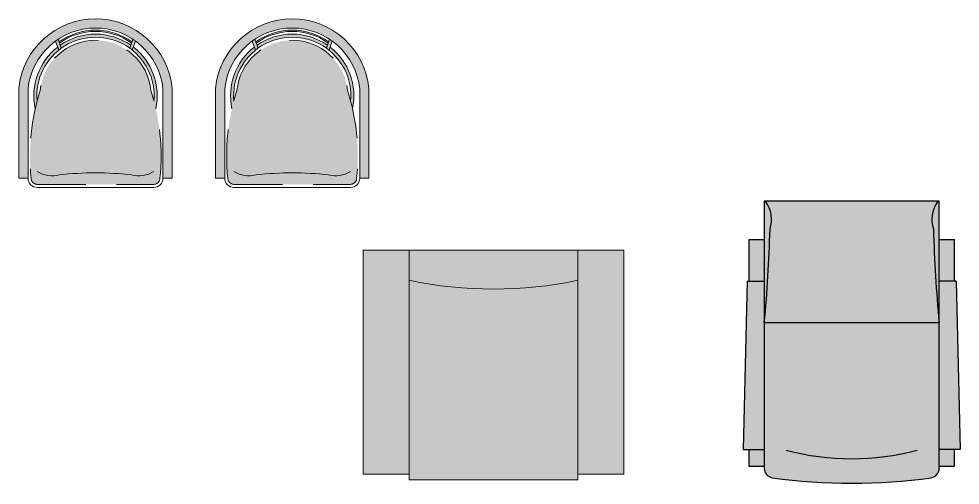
# Model space of a CAD drawing. Header units: metres. Extents: x 288.7 to 299.7, y 162.6 to 172.2.
# Drawn here: x 288.873 to 291.942, y 170.333 to 171.855 of the extents above; entities that cross this region are included whole.
import ezdxf

# ---------------------------------------------------------------- set-up
doc = ezdxf.new("R2010")
doc.units = ezdxf.units.M
doc.linetypes.add('HIDDEN2', pattern=[4.762499999999999, 3.175, -1.5875])
for name, color, linetype, lineweight in [('estofado', 7, 'Continuous', 25), ('mesa', 7, 'Continuous', 9), ('moveis', 254, 'Continuous', 5), ('parede', 7, 'Continuous', 30)]:
    doc.layers.add(name, color=color, linetype=linetype, lineweight=lineweight)

# ---------------------------------------------------------------- blocks, each defined once
blk = doc.blocks.new('Polt. Palla - Marrom')
at = {"layer": 'parede', "ltscale": 0.8}
h = blk.add_hatch(color=0, dxfattribs=at)
h.set_gradient(color1=(96, 64, 57), color2=(150, 101, 90), one_color=1, tint=0.4699999988079071, name='CYLINDER')
h.paths.add_polyline_path([(-0.4250000000000682, -0.731346027411064), (-0.2750000000000909, -0.7313460274111775), (-0.275000000000091, 0), (-0.4249999999999545, 0)])
h = blk.add_hatch(color=0, dxfattribs=at)
h.set_gradient(color1=(96, 64, 57), color2=(150, 101, 90), one_color=1, tint=0.4699999988079071, name='CURVED')
h.paths.add_polyline_path([(0.275000000000076, -0.09860653537484909), (0.2750000000000909, 0), (-0.2750000000000909, 0), (-0.2750000000000909, -0.09860653537484598, 0.1045604625225229)])
h = blk.add_hatch(color=0, dxfattribs=at)
h.set_gradient(color1=(96, 64, 57), color2=(150, 101, 90), one_color=1, tint=0.4699999988079071, name='CYLINDER')
h.paths.add_polyline_path([(0.4249999999999545, 0), (0.2750000000000909, 0), (0.2749999999999801, -0.7313460274111776), (0.4249999999999545, -0.7313460274110638)])
h = blk.add_hatch(color=0, dxfattribs=at)
h.set_gradient(color1=(96, 64, 57), color2=(150, 101, 90), one_color=1, tint=0.4699999988079071, name='INVCURVED')
h.paths.add_polyline_path([(0.275000000000076, -0.09860653537484909, -0.1045604625225229), (-0.2750000000000909, -0.09860653537484576), (-0.2750000000000909, -0.75), (0.2749999999999773, -0.75)])
at = {"layer": 'mesa', "lineweight": 18}
for p, q in [((-0.4249999999999545, 0), (0.4249999999999545, 0)), ((-0.4250000000000682, -0.7313460274110639), (-0.4249999999999545, 0)), ((-0.2750000000000909, -0.75), (-0.2750000000000909, 0)), ((0.2750000000000909, 0), (0.2749999999999773, -0.75)), ((0.4249999999999545, 0), (0.4249999999999545, -0.7313460274110639)), ((-0.2750000000000909, -0.7313460274111776), (-0.4250000000000682, -0.7313460274110639)), ((0.4249999999999545, -0.7313460274110639), (0.2749999999999773, -0.7313460274111776)), ((0.2749999999999773, -0.75), (-0.2750000000000909, -0.75))]:
    blk.add_line(p, q, dxfattribs=at)
blk.add_arc((0, 1.202045013974839), 1.329405676543389, 258.0616344137441, 281.9383655862559, dxfattribs=at)
blk = doc.blocks.new('Banqueta Stool 117')
at = {"layer": 'moveis', "lineweight": 9, "ltscale": 0.05}
h = blk.add_hatch(color=253, dxfattribs=at)
h.dxf.hatch_style = 1
h.set_gradient(color1=(155, 164, 166), one_color=1, tint=1)
h.paths.add_polyline_path([(-0.02992153173147472, 0.2499999999999432), (-0.3227272727273203, 0.2499999999999432, 0.9090909090907818), (-0.3227272727273203, -0.2500000000000568), (-0.02992153173147472, -0.2500000000000568), (-0.02992153173147472, -0.2199999999999704), (-0.3212531723638676, -0.2200000000000841, -0.9033946710733031), (-0.3212531723638676, 0.2199999999999704), (-0.02992153173147472, 0.2199999999999704)])
h = blk.add_hatch(color=253, dxfattribs=at)
h.dxf.hatch_style = 1
h.set_gradient(color1=(155, 164, 166), one_color=1, tint=1)
h.paths.add_polyline_path([(-0.2817259404118886, 0.1903665119750713, -0.00933021449679749), (-0.2563404307848032, 0.1965899635386563, 0.2885028939691132), (-0.4577209503880795, 0.1233701364097897), (-0.4477357935744521, 0.1198757286171599, -0.2507292629425845)])
h.paths.add_polyline_path([(-0.4541017678127446, 0.1115088877544963), (-0.4639197771152794, 0.1149448005654108, 0.3138917350521678), (-0.4639197771152794, -0.1149448005654676), (-0.454101767812972, -0.1115088877546668, -0.3219315779212076)])
h.paths.add_polyline_path([(-0.4477357935746795, -0.1198757286172736), (-0.4577209503881932, -0.1233701364099034, 0.2885028939698566), (-0.2563404307843484, -0.1965899635387132, -0.00933021449664085), (-0.2817259404112065, -0.1903665119752418, -0.2507292629439394)])
h = blk.add_hatch(color=253, dxfattribs=at)
h.dxf.hatch_style = 1
h.set_gradient(color1=(228, 124, 68), color2=(242, 189, 161), one_color=1, tint=0.7900000214576721)
h.paths.add_polyline_path([(-0.009999999999990905, -0.1899999999998272, -0.414213562409723), (-0.03000000000224645, -0.2100000000000364, -0.1037651454360281), (-0.3160756890169978, -0.1803167420815157, -0.9090909090892741), (-0.3160756890173388, 0.1803167420813452, -0.1037651454377631), (-0.02999999999997272, 0.2099999999999227, -0.4142135623722626), (-0.009999999999990905, 0.1899999999999977)])
h = blk.add_hatch(color=253, dxfattribs=at)
h.dxf.hatch_style = 1
h.set_gradient(color1=(155, 164, 166), one_color=1, tint=1)
h.paths.add_polyline_path([(-0.4477357935744521, 0.1198757286171031), (-0.4775319533548554, 0.130303199599382, 0.01173189716669346), (-0.4834475665920763, 0.1217787502963574), (-0.4541017678128583, 0.1115088877545531, -0.01375365858497771)])
h.paths.add_polyline_path([(-0.454101767812972, -0.1115088877546668), (-0.4834475665920763, -0.1217787502964711, 0.01173189716669346), (-0.4775319533548554, -0.1303031995994957), (-0.4477357935745658, -0.1198757286172736, -0.01375365858503691)])
h = blk.add_hatch(color=253, dxfattribs=at)
h.dxf.hatch_style = 1
h.set_gradient(color1=(155, 164, 166), one_color=1, tint=1)
h.paths.add_polyline_path([(-0.4708996160014749, 0.1173874665996095), (-0.4746398245432601, 0.1186963908476741, 0.3265235487634807), (-0.4746398245432601, -0.1186963908477878), (-0.4708996160014749, -0.1173874665996664, -0.3220821957036268)])
at = {"layer": 'moveis', "color": 253, "linetype": 'HIDDEN2', "lineweight": 5, "ltscale": 0.05}
blk.add_line((-0.009999999999990905, -0.1900000000000546), (-0.009999999999990905, 0.1899999999999977), dxfattribs=at)
at = {"layer": 'moveis', "color": 253, "lineweight": 9, "ltscale": 0.05}
for p, q in [((-0.4477357935745658, 0.1198757286171599), (-0.4775319533548554, 0.130303199599382)), ((-0.454101767812972, 0.1115088877545531), (-0.4834475665920763, 0.1217787502963574)), ((-0.454101767812972, -0.1115088877546668), (-0.4834475665920763, -0.1217787502964711)), ((-0.4477357935745658, -0.1198757286172736), (-0.4775319533548554, -0.1303031995994957))]:
    blk.add_line(p, q, dxfattribs=at)
for points in [[(-0.02992153173147472, 0.2499999999999432), (-0.3227272727273203, 0.2499999999999432)], [(-0.02992153173147472, 0.2199999999999704), (-0.02992153173147472, 0.2499999999999432), (-0.02992153173147472, 0.2499999999999432)], [(-0.02992153173147472, -0.2500000000000568), (-0.02992153173147472, -0.2500000000000568), (-0.02992153173147472, -0.2200000000000841)], [(-0.3227272727273203, -0.2500000000000568), (-0.02992153173147472, -0.2500000000000568)]]:
    blk.add_lwpolyline(points, dxfattribs=at)
blk.add_lwpolyline([(-0.3212531723638676, -0.2200000000000841), (-0.02999999999997272, -0.2200000000000273, 0.414213562373095), (0, -0.1900000000000546), (0, 0.1899999999999977, 0.414213562373095), (-0.02999999999997272, 0.2199999999999704), (-0.3212531723638676, 0.2199999999999704)], format="xyb", dxfattribs=at)
for centre, radius, start, end in [((-0.2988636363636488, -5.684341886080801e-14), 0.251136363636367, 95.45262198781768, 264.5473780121823), ((-0.2988636363636488, -5.684341886080801e-14), 0.221136363636367, 95.81101993290838, 264.1889800670916), ((-0.2988636363636488, -5.684341886080801e-14), 0.191136363636367, 84.85582927536218, 275.1441707247425), ((-0.2988636363636488, -5.684341886080801e-14), 0.201136363636367, 77.79472353729047, 142.1667387405273), ((-0.1258891139367506, 0.1412801620808182), 0.08824748849696344, 344.3954494238837, 33.39900974694104), ((-0.3122606276718898, -5.684341886080801e-14), 0.201136363636367, 143.8338406697335, 216.1661593302665), ((-0.3075716653555673, -5.684341886080801e-14), 0.201136363636367, 144.294349024807, 215.705650975193), ((-0.2988636363636488, -5.684341886080801e-14), 0.201136363636367, 145.1467159703288, 214.8532840296531), ((0.987282835791234, -5.684341886080801e-14), 1.034874083159578, 173.4782206455297, 186.5217793544606), ((-0.1258891139367506, -0.1412801620808182), 0.08824748849696344, 326.600990253059, 15.60455057611635), ((-0.2988636363636488, -5.684341886080801e-14), 0.201136363636367, 217.8332612594401, 282.2052764628091)]:
    blk.add_arc(centre, radius, start, end, dxfattribs=at)
at = {"layer": 'moveis', "color": 253, "linetype": 'HIDDEN2', "lineweight": 5, "ltscale": 0.05}
for centre, radius, start, end in [((-0.1022923835458869, -0.4866588521649078), 0.7003997037537699, 84.0756135439708, 107.7720278938573), ((-0.02999999999997272, 0.1899999999999409), 0.01999999999998181, 1.628443996909321e-10, 90), ((-0.2988636363636488, -5.684341886080801e-14), 0.181136363636367, 95.45262198781768, 264.5473780121823), ((-0.1022923835457732, 0.4866588521701374), 0.7003997037588608, 252.2279721062663, 275.9243864559767), ((-0.02999999999997272, -0.1900000000000546), 0.01999999999998181, 270, 0)]:
    blk.add_arc(centre, radius, start, end, dxfattribs=at)
blk = doc.blocks.new('Banqueta Stool 117 br')
at = {"layer": 'estofado', "lineweight": 5, "ltscale": 0.05}
h = blk.add_hatch(color=256, dxfattribs=at)
h.dxf.hatch_style = 1
h.set_gradient(color1=(179, 182, 183), one_color=1, tint=1, name='CYLINDER')
h.paths.add_polyline_path([(-0.25, 0.01046664505543049), (-0.25, -0.2823390959404151), (-0.2200000000000273, -0.2823390959404151), (-0.2200000000000273, 0.008992544691977855, -0.9033946710732823), (0.2200000000000273, 0.008992544691977855), (0.2200000000000273, -0.2823390959404151), (0.25, -0.2823390959404151), (0.25, 0.01046664505543049, 0.9090909090908323)])
h = blk.add_hatch(color=256, dxfattribs=at)
h.dxf.hatch_style = 1
h.set_gradient(color1=(200, 202, 203), one_color=1, tint=1, name='CURVED')
h.paths.add_polyline_path([(0.1803167420814589, 0.003815061344994319, 0.9090909090908316), (-0.1803167420814589, 0.003815061344994319, 0.1037651454375956), (-0.2100000000001501, -0.2822606276719171, 0.4142135623755923), (-0.1900000000000546, -0.3022606276718989), (0.1899999999999409, -0.3022606276718989, 0.4142135623730951), (0.2099999999999227, -0.2822606276719171, 0.103765145436819)])
at = {"layer": 'moveis', "lineweight": 9, "ltscale": 0.05}
h = blk.add_hatch(color=253, dxfattribs=at)
h.dxf.hatch_style = 1
h.set_gradient(color1=(155, 164, 166), one_color=1, tint=1)
edge = h.paths.add_edge_path()
edge.add_ellipse((0.4866588521647373, -0.2099682441257755), major_axis=(-0.4952573800350613, 0.4952573800350614), ratio=0.9999999998913935, start_angle=30.15604631328135, end_angle=32.29431191789208)
edge.add_ellipse((-1.13686837721616e-13, -0.01339699130824101), major_axis=(-0.1422248866704315, 0.1422248866704315), ratio=0.9999999999991439, start_angle=-7.166738740547203, end_angle=57.20527646267237, ccw=False)
edge.add_line((-0.1233701364099034, 0.1454603227161897), (-0.1198757286172167, 0.1354751659025624))
edge.add_ellipse((0, -0.01339699130829786), major_axis=(0.1351538188586372, 0.1351538188586371), ratio=0.9999999999996666, start_angle=83.84192056585735, end_angle=140.1441707245095)
edge = h.paths.add_edge_path()
edge.add_line((-0.1115088877545531, 0.1418411401408548), (-0.1149448005654676, 0.1516591494433897))
edge.add_ellipse((-1.13686837721616e-13, -0.01339699130824101), major_axis=(0.1422248866704639, 0.1422248866704639), ratio=0.9999999999996556, start_angle=370.1467159703346, end_angle=439.8532840296457, ccw=False)
edge.add_line((0.1149448005653539, 0.1516591494433897), (0.1115088877545531, 0.1418411401410822))
edge.add_ellipse((1.13686837721616e-13, -0.01339699130829786), major_axis=(0.1351538188585903, 0.1351538188585903), ratio=0.9999999999997127, start_angle=9.309987061814011, end_angle=80.69001293828637)
edge = h.paths.add_edge_path()
edge.add_line((0.1198757286172167, 0.1354751659027897), (0.1233701364097897, 0.1454603227163034))
edge.add_ellipse((0, -0.01339699130818417), major_axis=(0.1422248866704542, 0.1422248866704542), ratio=0.9999999999999445, start_angle=302.79472353720604, end_angle=367.16673874055147, ccw=False)
edge.add_ellipse((-0.4866588521701942, -0.2099682441261166), major_axis=(0.49525738006706, 0.4952573800670599), ratio=0.9999999999899647, start_angle=327.7056880845534, end_angle=329.8439536890305)
edge.add_ellipse((0, -0.01339699130812733), major_axis=(-0.1351538188588695, 0.1351538188588695), ratio=0.9999999999980207, start_angle=219.8558292752823, end_angle=276.1580794341432)
h = blk.add_hatch(color=253, dxfattribs=at)
h.dxf.hatch_style = 1
h.set_gradient(color1=(155, 164, 166), one_color=1, tint=1)
edge = h.paths.add_edge_path()
edge.add_line((-0.1173874665996664, 0.1586389883295851), (-0.118696390847731, 0.1623791968713704))
edge.add_ellipse((0, 0), major_axis=(-0.1422248866704852, 0.1422248866704852), ratio=1, start_angle=278.8338406642023, end_angle=351.1661593357977, ccw=False)
edge.add_line((0.118696390847731, 0.1623791968713704), (0.1173874665995527, 0.1586389883295851))
edge.add_ellipse((-1.13686837721616e-13, -0.004688962316265588), major_axis=(0.1422248866704749, 0.1422248866704749), ratio=0.999999999999652, start_angle=9.294349019407639, end_angle=80.70565098057243)
h = blk.add_hatch(color=253, dxfattribs=at)
h.dxf.hatch_style = 1
h.set_gradient(color1=(155, 164, 166), one_color=1, tint=1)
edge = h.paths.add_edge_path()
edge.add_line((-0.1198757286172167, 0.1354751659025624), (-0.1303031995994388, 0.1652713256829657))
edge.add_ellipse((2.273736754432321e-13, -0.01339699130801364), major_axis=(-0.1563670222928878, 0.1563670222928878), ratio=0.9999999997663408, start_angle=348.4147247306586, end_angle=351.10335415709636, ccw=False)
edge.add_line((-0.1217787502964711, 0.1711869389201865), (-0.1115088877546668, 0.1418411401409685))
edge.add_ellipse((6.821210263296962e-13, -0.01339699130772942), major_axis=(0.1351538188900613, 0.1351538188900613), ratio=0.9999999997712136, start_angle=80.69001294062204, end_angle=83.84192056751952)
edge = h.paths.add_edge_path()
edge.add_line((0.1115088877545531, 0.1418411401410822), (0.1217787502963574, 0.1711869389201865))
edge.add_ellipse((-3.410605131648481e-13, -0.01339699130801364), major_axis=(-0.1563670222978588, 0.1563670222978588), ratio=0.9999999999780413, start_angle=278.89664584064207, end_angle=281.58527526646003, ccw=False)
edge.add_line((0.1303031995994388, 0.1652713256829657), (0.1198757286172167, 0.1354751659026761))
edge.add_ellipse((-3.410605131648481e-13, -0.01339699130801364), major_axis=(-0.1351538188596094, 0.1351538188596094), ratio=0.9999999999934295, start_angle=-83.84192056600718, end_angle=-80.69001293840914)
at = {"layer": 'moveis', "color": 253, "lineweight": 9, "ltscale": 0.05}
for p, q in [((-0.1198757286172167, 0.1354751659026761), (-0.1303031995994388, 0.1652713256829657)), ((-0.1115088877546668, 0.1418411401410822), (-0.1217787502964711, 0.1711869389201865)), ((0.1115088877545531, 0.1418411401410822), (0.1217787502963574, 0.1711869389201865)), ((0.1198757286172167, 0.1354751659026761), (0.1303031995994388, 0.1652713256829657))]:
    blk.add_line(p, q, dxfattribs=at)
at = {"layer": 'moveis', "color": 253, "linetype": 'HIDDEN2', "lineweight": 5, "ltscale": 0.05}
blk.add_line((0.1899999999999409, -0.3022606276718989), (-0.1900000000000546, -0.3022606276718989), dxfattribs=at)
at = {"layer": 'moveis', "color": 253, "lineweight": 9, "ltscale": 0.05}
for points in [[(-0.25, -0.2823390959404151), (-0.25, 0.01046664505543049)], [(0.25, 0.01046664505543049), (0.25, -0.2823390959404151)], [(-0.2200000000000273, -0.2823390959404151), (-0.25, -0.2823390959404151), (-0.25, -0.2823390959404151)], [(0.25, -0.2823390959404151), (0.25, -0.2823390959404151), (0.2200000000000273, -0.2823390959404151)]]:
    blk.add_lwpolyline(points, dxfattribs=at)
blk.add_lwpolyline([(0.2200000000000273, 0.008992544691977855), (0.2199999999999136, -0.2822606276719171, -0.414213562373095), (0.1899999999999409, -0.3122606276718898), (-0.1900000000000546, -0.3122606276718898, -0.414213562373095), (-0.2200000000000273, -0.2822606276719171), (-0.2200000000000273, 0.008992544691977855)], format="xyb", dxfattribs=at)
for centre, radius, start, end in [((0, -0.01339699130824101), 0.251136363636367, 5.452621987817365, 174.5473780121826), ((0, -0.01339699130824101), 0.221136363636367, 5.811019932908025, 174.188980067092), ((0, 0), 0.201136363636367, 53.83384066973348, 126.1661593302665), ((0, -0.004688962316322431), 0.201136363636367, 54.294349024807, 125.705650975193), ((0, -0.01339699130824101), 0.201136363636367, 55.14671597034962, 124.8532840296739), ((0, -0.01339699130824101), 0.191136363636367, 354.8558292752572, 185.1441707246378), ((0, -0.01339699130824101), 0.201136363636367, 127.8332612594752, 192.2052764627089), ((0, -0.01339699130824101), 0.201136363636367, 347.7947235371901, 52.16673874055734), ((-0.141280162080875, -0.1863715137351392), 0.08824748849696344, 236.6009902530572, 285.6045505761195), ((-1.13686837721616e-13, -1.299543463463124), 1.034874083159578, 83.47822064553621, 96.52177935447028), ((0.1412801620807613, -0.1863715137351392), 0.08824748849696344, 254.3954494238805, 303.3990097469428)]:
    blk.add_arc(centre, radius, start, end, dxfattribs=at)
at = {"layer": 'moveis', "color": 253, "linetype": 'HIDDEN2', "lineweight": 5, "ltscale": 0.05}
for centre, radius, start, end in [((0, -0.01339699130824101), 0.181136363636367, 5.452621987817365, 174.5473780121826), ((0.4866588521647373, -0.2099682441260029), 0.7003997037537699, 162.2279721061427, 185.9243864560295), ((-0.4866588521701942, -0.2099682441261166), 0.7003997037588608, 354.075613544023, 17.77202789373375), ((-0.1900000000000546, -0.2822606276719171), 0.01999999999998181, 180, 269.9999999998371), ((0.1899999999999409, -0.2822606276719171), 0.01999999999998181, 270, 0)]:
    blk.add_arc(centre, radius, start, end, dxfattribs=at)
blk = doc.blocks.new('Poltrona Monaliza Bolis')
at = {"layer": 'estofado', "ltscale": 0.1}
h = blk.add_hatch(color=256, dxfattribs=at)
h.dxf.hatch_style = 1
h.set_gradient(color1=(236, 194, 152), color2=(224, 156, 87), one_color=1, tint=0.6100000143051147, name='HEMISPHERICAL')
h.paths.add_polyline_path([(0.266472180501296, -0.09113785745182668, -0.2464582244787798), (0.2807720516533436, 0), (-0.2807720516533436, 5.684341886080801e-14, -0.246458224478886), (-0.2664721805010686, -0.09113785745176983, -0.01743773117568913), (-0.2849999999999682, -0.3968274623591697), (0.2849999999999682, -0.3968274623592265, -0.01743773117568834)])
h = blk.add_hatch(color=256, dxfattribs=at)
h.dxf.hatch_style = 1
h.set_gradient(color1=(236, 194, 152), color2=(229, 171, 113), one_color=1, tint=0.6700000166893005)
h.paths.add_polyline_path([(-0.2807720516533436, 5.684341886080801e-14), (-0.2850000000000819, 5.684341886080801e-14), (-0.2850000000000819, -0.3968274623599655, 0.01743773117572145), (-0.2664721805011823, -0.0911378574519972, 0.2464582244795105)])
h = blk.add_hatch(color=256, dxfattribs=at)
h.dxf.hatch_style = 1
h.set_gradient(color1=(236, 194, 152), color2=(229, 171, 113), one_color=1, tint=0.6700000166893005)
h.paths.add_polyline_path([(0.2850000000000819, 0), (0.2807720516533436, 0, 0.2464582244792881), (0.266472180501296, -0.0911378574519972, 0.01743773117551701), (0.2849999999999682, -0.3968274623563843)])
h = blk.add_hatch(color=256, dxfattribs=at)
h.dxf.hatch_style = 1
h.set_gradient(color1=(236, 194, 152), color2=(230, 173, 117), one_color=1, tint=0.6800000071525574, name='CURVED')
h.paths.add_polyline_path([(-0.2850000000004229, -0.1247630016592325), (-0.3350000000001501, -0.1247630016592893), (-0.3350000000001501, -0.2601728509498002), (-0.2850000000000819, -0.2601728509498002)])
h = blk.add_hatch(color=256, dxfattribs=at)
h.dxf.hatch_style = 1
h.set_gradient(color1=(236, 194, 152), color2=(230, 173, 117), one_color=1, tint=0.6800000071525574, name='CURVED')
h.paths.add_polyline_path([(0.334999999999809, -0.1247630016591756), (0.2849999999999682, -0.1247630016592325), (0.2849999999999682, -0.2601728509498002), (0.3349999999996953, -0.2601728509498002)])
h = blk.add_hatch(color=256, dxfattribs=at)
h.dxf.hatch_style = 1
h.set_gradient(color1=(110, 70, 48), color2=(135, 86, 59), one_color=1, tint=0.3799999952316284)
h.paths.add_polyline_path([(-0.2849999999999682, -0.2601728509498571), (-0.3408423584360207, -0.2601728509498002), (-0.3534813883672996, -0.8096242656604886), (-0.2850000000000819, -0.8096242656604886)])
h = blk.add_hatch(color=256, dxfattribs=at)
h.dxf.hatch_style = 1
h.set_gradient(color1=(110, 70, 48), color2=(135, 86, 59), one_color=1, tint=0.3799999952316284)
h.paths.add_polyline_path([(0.3408423584360207, -0.2601728509497434), (0.2849999999999682, -0.2601728509499139), (0.2849999999999682, -0.8096242656604886), (0.3534813883671859, -0.8096242656604318)])
h = blk.add_hatch(color=256, dxfattribs=at)
h.dxf.hatch_style = 1
h.set_gradient(color1=(236, 194, 152), color2=(224, 156, 87), one_color=1, tint=0.6100000143051147, name='CURVED')
h.paths.add_polyline_path([(0.2849999999999682, -0.8719595156322839, -0.3734264277056252), (0.2592229711972323, -0.9016608037318292, -0.07074680216849212), (-0.2592229709931644, -0.9016608037608762, -0.3734264295820759), (-0.2850000000000819, -0.8719595156409241), (-0.2850000000001955, -0.8643090602901111), (-0.3349999999999227, -0.8643090602900543), (-0.3350000000000364, -0.8096242656604318), (-0.2850000000001955, -0.8096242656604886), (-0.2850000000000819, -0.3968274623591128), (0.2850000000000819, -0.3968274623591128)])
h = blk.add_hatch(color=256, dxfattribs=at)
h.dxf.hatch_style = 1
h.set_gradient(color1=(236, 194, 152), color2=(230, 173, 117), one_color=1, tint=0.6800000071525574, name='CURVED')
h.paths.add_polyline_path([(-0.2850000000000819, -0.8096242656604886), (-0.3350000000000364, -0.8096242656605455), (-0.334999999999809, -0.8643090602901111), (-0.2850000000001955, -0.8643090602901111)])
h = blk.add_hatch(color=256, dxfattribs=at)
h.dxf.hatch_style = 1
h.set_gradient(color1=(236, 194, 152), color2=(224, 156, 87), one_color=1, tint=0.6100000143051147, name='CURVED')
h.paths.add_polyline_path([(0.3350000000000364, -0.8096242656604318), (0.2849999999999682, -0.8096242656604318), (0.2849999999999682, -0.8643090602901111), (0.3350000000000364, -0.8643090602900543)])
for p, q in [((-0.2850000000000819, 0), (-0.2850000000000819, -0.8719595156409241)), ((0.2849999999999682, 0), (-0.2849999999999682, 5.684341886080801e-14)), ((0.2849999999999682, -0.8719595156407536), (0.2849999999999682, 0)), ((-0.3350000000000364, -0.1247630016591756), (-0.2849999999999682, -0.1247630016591756)), ((-0.3350000000001501, -0.1247630016591756), (-0.3350000000001501, -0.2601728509498002)), ((0.2849999999999682, -0.1247630016591756), (0.3349999999999227, -0.1247630016591756)), ((0.3349999999996953, -0.2601728509499139), (0.3349999999996953, -0.1247630016592325)), ((-0.3408423584360207, -0.2601728509498571), (-0.3534813883670722, -0.8096242656604886)), ((-0.3408423584360207, -0.2601728509498002), (-0.2849999999999682, -0.2601728509498571)), ((0.3408423584361344, -0.2601728509498002), (0.2850000000000819, -0.2601728509498571)), ((0.3408423584361344, -0.2601728509498571), (0.3534813883671859, -0.8096242656604886)), ((0.2849999999999682, -0.3968274623592265), (-0.2849999999999682, -0.3968274623591697)), ((-0.3534813883670722, -0.8096242656604886), (-0.2849999999999682, -0.8096242656604886)), ((-0.3350000000000364, -0.8096242656603749), (-0.3349999999999227, -0.8643090602900543)), ((0.3534813883671859, -0.8096242656604886), (0.2850000000000819, -0.8096242656604886)), ((0.3350000000000364, -0.8643090602899974), (0.3350000000000364, -0.8096242656605455)), ((-0.3350000000000364, -0.8643090602900543), (-0.2849999999999682, -0.8643090602900543)), ((0.2849999999999682, -0.8643090602900543), (0.3349999999999227, -0.8643090602900543))]:
    blk.add_line(p, q, dxfattribs=at)
for centre, radius, start, end in [((-0.3604542690812877, -0.0591932187249995), 0.09926274687553834, 341.2270334981098, 36.60740580988206), ((0.3604542690814014, -0.0591932187249995), 0.09926274687553834, 143.3925941901179, 198.7729665018902), ((-4.656992020627854, 0.02156486854624973), 4.391966116785668, 354.53353668084, 358.5295652861849), ((4.656992020627968, 0.02156486854624973), 4.391966116785668, 181.4704347138151, 185.46646331916), ((-1.13686837721616e-13, -0.02587958036366445), 0.8140726172250372, 254.774562204697, 285.225437795337), ((-0.2549999999999955, -0.8719595156408673), 0.03, 180.0000000001075, 261.9064763490644), ((0.2549999999999955, -0.8719595156407536), 0.03, 278.0935236511396, 0), ((-2.273736754432321e-13, 0.921216864926464), 1.841216864926416, 261.9064763489723, 278.0935236510475)]:
    blk.add_arc(centre, radius, start, end, dxfattribs=at)

msp = doc.modelspace()

# ---------------------------------------------------------------- block references
at = {"layer": 'estofado', "lineweight": 5, "xscale": -1}
msp.add_blockref('Banqueta Stool 117 br', (289.764161238533, 171.6168996052193), dxfattribs=at)
at = {"layer": 'estofado'}
msp.add_blockref('Poltrona Monaliza Bolis', (291.5881954736738, 171.2593492556245), dxfattribs=at)
at = {"layer": 'moveis', "color": 253, "lineweight": 9, "rotation": 270}
msp.add_blockref('Banqueta Stool 117', (289.1228451368776, 171.3046389775475), dxfattribs=at)
at = {"layer": 'parede', "color": 0}
msp.add_blockref('Polt. Palla - Marrom', (290.4205380960529, 171.1001704431547), dxfattribs=at)

doc.saveas('drawing.dxf')
